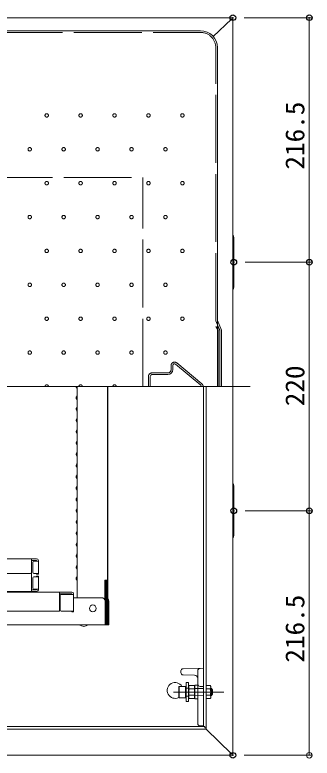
# Model space of a CAD drawing. Units: millimetres, scale not verified. Extents: x -2000 to 2000, y -1385 to 1385.
# Drawn here: x -1081 to -818, y 317 to 975 of the extents above; entities that cross this region are included whole.
import ezdxf
from ezdxf.enums import TextEntityAlignment as Align

# ---------------------------------------------------------------- set-up
doc = ezdxf.new("R2010")
doc.units = ezdxf.units.MM
doc.header["$LTSCALE"] = 10
doc.header["$PDMODE"] = 32
doc.header["$PDSIZE"] = 5
for name, pattern in [('DASHED2', [3, 2, -1]), ('DASHED3', [4, 3, -1]), ('LONG_DASHED1', [7, 6, -1])]:
    doc.linetypes.add(name, pattern=pattern)
for name, color, linetype, lineweight in [('0-2_sunpou', 1, 'Continuous', 9), ('0-3_0', 4, 'Continuous', 9), ('0-9_center', 5, 'Continuous', 9), ('1-1_HIDDEN', 3, 'LONG_DASHED1', 9), ('1-C_CYA_M', 4, 'Continuous', 9), ('2-3_GRE_SSD', 134, 'DASHED2', 9), ('2-F_enbosu', 2, 'DASHED3', 9)]:
    doc.layers.add(name, color=color, linetype=linetype, lineweight=lineweight)
doc.layers.add('0-B_DEFPOINTS', color=7, linetype='Continuous')
doc.styles.add('ＭＳ ゴシック', font='')
doc.styles.get('ＭＳ ゴシック').set_extended_font_data('MS Gothic')

# ---------------------------------------------------------------- blocks, each defined once
blk = doc.blocks.new('_ORIGIN')
at = {"layer": '0-3_0', "color": 1}
blk.add_line((0, 0), (-10, 0), dxfattribs=at)
blk.add_circle((0, 0), 5, dxfattribs=at)

msp = doc.modelspace()

# ---------------------------------------------------------------- linework, layer by layer
at = {"layer": '0-2_sunpou'}
for p, q in [((-878.53, 972.27), (-818.44, 972.27)), ((-820.94, 760.77), (-820.94, 967.27)), ((-877.73, 755.77), (-818.44, 755.77)), ((-877.73, 755.77), (-818.44, 755.77)), ((-820.94, 540.77), (-820.94, 750.77)), ((-877.73, 535.77), (-818.44, 535.77)), ((-877.73, 535.77), (-818.44, 535.77)), ((-820.94, 324.27), (-820.94, 530.77)), ((-878.53, 319.27), (-818.44, 319.27))]:
    msp.add_line(p, q, dxfattribs=at)
at = {"layer": '0-3_0'}
for p, q in [((-888.53, 972.27), (-1541.53, 972.27)), ((-889.73, 971.07), (-905.88, 955.69)), ((-888.53, 971.07), (-889.73, 971.07)), ((-888.53, 971.07), (-889.73, 971.07)), ((-888.53, 972.27), (-888.53, 971.07)), ((-888.53, 320.47), (-888.53, 971.07)), ((-1519.13, 960.77), (-917.13, 960.77)), ((-902.13, 945.77), (-902.13, 645.77)), ((-887.73, 777.77), (-887.73, 733.77)), ((-898.55, 695.77), (-902.13, 704.27)), ((-900.05, 695.77), (-902.13, 699.25)), ((-900.05, 645.77), (-900.05, 695.77)), ((-898.55, 645.77), (-898.55, 695.77)), ((-1026.33, 458.77), (-1026.33, 645.77)), ((-999.45, 474.37), (-999.45, 645.77)), ((-999.1, 645.77), (-999.1, 457.76)), ((-999.1, 457.08), (-999.1, 645.77)), ((-914.53, 344.67), (-914.53, 645.77)), ((-912.13, 343.47), (-912.13, 645.77)), ((-1026.77, 644.82), (-1026.37, 644.12)), ((-1026.77, 636.72), (-1026.37, 637.42)), ((-1026.77, 634.82), (-1026.37, 634.12)), ((-1026.77, 626.72), (-1026.37, 627.42)), ((-1026.77, 624.82), (-1026.37, 624.12)), ((-1026.77, 616.72), (-1026.37, 617.42)), ((-1026.77, 614.82), (-1026.37, 614.12)), ((-1026.77, 606.72), (-1026.37, 607.42)), ((-1026.77, 604.82), (-1026.37, 604.12)), ((-1026.77, 596.72), (-1026.37, 597.42)), ((-1026.77, 594.82), (-1026.37, 594.12)), ((-1026.77, 586.72), (-1026.37, 587.42)), ((-1026.77, 584.82), (-1026.37, 584.12)), ((-1026.77, 576.72), (-1026.37, 577.42)), ((-1026.77, 574.82), (-1026.37, 574.12)), ((-1026.77, 566.72), (-1026.37, 567.42)), ((-1026.77, 564.82), (-1026.37, 564.12)), ((-1026.77, 556.72), (-1026.37, 557.42)), ((-1026.77, 554.82), (-1026.37, 554.12)), ((-887.73, 557.77), (-887.73, 513.77)), ((-1026.77, 546.72), (-1026.37, 547.42)), ((-1026.77, 544.82), (-1026.37, 544.12)), ((-1026.77, 536.72), (-1026.37, 537.42)), ((-1026.77, 534.82), (-1026.37, 534.12)), ((-1026.77, 526.72), (-1026.37, 527.42)), ((-1026.77, 524.82), (-1026.37, 524.12)), ((-1026.77, 516.72), (-1026.37, 517.42)), ((-1026.77, 514.82), (-1026.37, 514.12)), ((-1026.77, 506.72), (-1026.37, 507.42)), ((-1026.77, 504.82), (-1026.37, 504.12)), ((-1026.77, 496.72), (-1026.37, 497.42)), ((-1026.77, 494.82), (-1026.37, 494.12)), ((-1062.13, 493.27), (-1248.03, 493.27)), ((-1066.53, 481.27), (-1066.53, 493.27)), ((-1062.13, 491.67), (-1066.53, 491.67)), ((-1065.53, 481.27), (-1065.53, 490.27)), ((-1060.53, 491.27), (-1064.53, 491.27)), ((-1062.13, 491.27), (-1062.13, 491.67)), ((-1060.53, 479.77), (-1060.53, 491.67)), ((-1026.77, 486.72), (-1026.37, 487.42)), ((-1066.53, 481.27), (-1066.53, 464.27)), ((-1026.77, 484.82), (-1026.37, 484.12)), ((-1067.53, 480.27), (-1248.03, 480.27)), ((-1065.53, 476.27), (-1065.53, 467.27)), ((-1060.53, 480.27), (-1064.53, 480.27)), ((-1060.53, 477.27), (-1064.53, 477.27)), ((-1062.13, 479.77), (-1062.13, 480.27)), ((-1060.53, 479.77), (-1062.13, 479.77)), ((-1062.13, 477.77), (-1062.13, 477.27)), ((-1060.53, 477.77), (-1062.13, 477.77)), ((-1060.53, 477.77), (-1060.53, 465.87)), ((-1026.77, 476.72), (-1026.37, 477.42)), ((-1026.77, 474.82), (-1026.37, 474.12)), ((-1001.83, 457.08), (-1001.83, 474.37)), ((-999.45, 474.37), (-1001.83, 474.37)), ((-1001.37, 457.08), (-1001.37, 474.37)), ((-1000.92, 457.08), (-1000.92, 474.37)), ((-1000.46, 457.08), (-1000.46, 474.37)), ((-1000.01, 457.08), (-1000.01, 474.37)), ((-999.55, 457.08), (-999.55, 474.37)), ((-1462.93, 463.77), (-1030.93, 463.77)), ((-1062.13, 464.27), (-1248.03, 464.27)), ((-1075.28, 463.77), (-1075.28, 464.27)), ((-1075.28, 463.77), (-1065.78, 463.77)), ((-1062.13, 465.87), (-1066.53, 465.87)), ((-1065.78, 463.77), (-1065.78, 464.27)), ((-1060.53, 466.27), (-1064.53, 466.27)), ((-1062.13, 466.27), (-1062.13, 465.87)), ((-1041.83, 446.77), (-1041.83, 463.77)), ((-1030.93, 462.17), (-1041.83, 462.17)), ((-1041.33, 447.77), (-1041.33, 460.77)), ((-1029.33, 461.77), (-1040.33, 461.77)), ((-1030.93, 461.77), (-1030.93, 462.17)), ((-1029.33, 446.27), (-1029.33, 462.17)), ((-1029.33, 462.17), (-1029.33, 461.77)), ((-1029.33, 461.77), (-1029.33, 446.77)), ((-1004.53, 458.77), (-1029.33, 458.77)), ((-1001.53, 455.77), (-1001.53, 434.77)), ((-1001.07, 434.77), (-1001.07, 455.77)), ((-1000.62, 434.77), (-1000.62, 455.77)), ((-1000.16, 434.77), (-1000.16, 455.77)), ((-999.71, 434.77), (-999.71, 455.77)), ((-999.25, 434.77), (-999.25, 455.77)), ((-998.8, 434.77), (-998.8, 455.77)), ((-998.34, 434.77), (-998.34, 455.77)), ((-1459.03, 446.77), (-1041.83, 446.77)), ((-1030.93, 446.27), (-1030.93, 446.77)), ((-1029.33, 446.27), (-1030.93, 446.27)), ((-1462.93, 434.77), (-1001.53, 434.77)), ((-1001.53, 434.77), (-1001.07, 434.77)), ((-1001.07, 434.77), (-1000.62, 434.77)), ((-1000.62, 434.77), (-1000.16, 434.77)), ((-1000.16, 434.77), (-999.71, 434.77)), ((-999.71, 434.77), (-999.25, 434.77)), ((-999.25, 434.77), (-998.8, 434.77)), ((-998.8, 434.77), (-998.34, 434.77)), ((-932.56, 395.95), (-914.53, 396.27)), ((-914.53, 396.27), (-914.53, 345.27)), ((-934.53, 394.27), (-934.53, 392.27)), ((-932.52, 390.49), (-922.53, 390.32)), ((-919.53, 394.21), (-919.53, 387.27)), ((-929.78, 383.77), (-929.78, 366.77)), ((-929.78, 383.77), (-927.78, 383.77)), ((-927.78, 383.77), (-927.78, 366.77)), ((-919.53, 387.27), (-919.53, 347.27)), ((-936.28, 380.04), (-935.88, 380.27)), ((-936.28, 370.5), (-936.28, 380.04)), ((-935.88, 380.27), (-930.28, 380.27)), ((-935.88, 380.27), (-935.88, 370.27)), ((-930.28, 380.27), (-930.28, 370.27)), ((-930.03, 378.27), (-929.78, 378.27)), ((-927.78, 378.27), (-927.53, 378.27)), ((-927.08, 381.04), (-927.53, 380.27)), ((-927.53, 380.27), (-927.53, 370.27)), ((-927.53, 378.27), (-927.53, 372.27)), ((-922.53, 381.04), (-927.08, 381.04)), ((-922.53, 378.15), (-927.08, 378.15)), ((-922.53, 380.72), (-922.03, 381.22)), ((-922.53, 381.04), (-922.53, 369.49)), ((-922.53, 380.72), (-922.53, 369.82)), ((-922.53, 380.72), (-922.53, 369.82)), ((-920.02, 381.26), (-922.03, 381.22)), ((-922.03, 381.22), (-922.03, 369.31)), ((-922.03, 381.22), (-922.03, 369.31)), ((-917.53, 380.32), (-914.53, 380.27)), ((-912.13, 381.04), (-908.52, 381.04)), ((-912.13, 381.04), (-912.13, 369.49)), ((-912.13, 378.15), (-908.52, 378.15)), ((-908.52, 381.04), (-908.08, 380.27)), ((-908.08, 380.27), (-908.08, 370.27)), ((-908.08, 378.27), (-907.48, 378.27)), ((-908.08, 378.27), (-908.08, 372.27)), ((-908.08, 377.77), (-906.98, 377.77)), ((-907.48, 378.27), (-906.48, 377.27)), ((-907.48, 372.27), (-907.48, 378.27)), ((-906.48, 377.27), (-906.48, 373.27)), ((-935.88, 370.27), (-936.28, 370.5)), ((-930.28, 370.27), (-935.88, 370.27)), ((-929.78, 372.27), (-930.03, 372.27)), ((-927.78, 372.27), (-927.53, 372.27)), ((-927.53, 370.27), (-927.08, 369.49)), ((-927.08, 372.38), (-922.53, 372.38)), ((-927.08, 369.49), (-922.53, 369.49)), ((-922.53, 369.82), (-922.03, 369.31)), ((-920.02, 369.28), (-922.03, 369.31)), ((-908.52, 372.38), (-912.13, 372.38)), ((-908.52, 369.49), (-912.13, 369.49)), ((-908.08, 370.27), (-908.52, 369.49)), ((-908.08, 372.77), (-906.98, 372.77)), ((-907.48, 372.27), (-908.08, 372.27)), ((-907.48, 372.27), (-906.48, 373.27)), ((-929.78, 366.77), (-927.78, 366.77)), ((-1516.93, 342.27), (-912.13, 342.27)), ((-1515.73, 344.67), (-913.33, 344.67)), ((-917.53, 345.32), (-914.53, 345.27)), ((-913.33, 344.67), (-914.53, 344.67)), ((-913.33, 344.67), (-913.33, 343.47)), ((-912.13, 343.47), (-913.33, 343.47)), ((-912.13, 342.27), (-912.13, 343.47)), ((-912.13, 342.27), (-912.13, 343.47)), ((-889.73, 320.47), (-912.13, 342.27)), ((-889.73, 320.47), (-912.13, 342.27)), ((-888.53, 319.27), (-1541.53, 319.27)), ((-888.53, 320.47), (-889.73, 320.47))]:
    msp.add_line(p, q, dxfattribs=at)
at = {"layer": '0-3_0', "linetype": 'LONG_DASHED1'}
for p, q in [((-914.53, 378.38), (-922.53, 378.52)), ((-914.53, 372.16), (-922.53, 372.02))]:
    msp.add_line(p, q, dxfattribs=at)
at = {"layer": '0-3_0'}
for points in [[(-1029.33, 446.77), (-1040.33, 446.77), (-1029.33, 446.77)], [(-888.53, 319.27), (-888.53, 320.47), (-889.73, 320.47)]]:
    msp.add_lwpolyline(points, dxfattribs=at)
msp.add_circle((-1012.33, 449.37), 3, dxfattribs=at)
for centre, radius, start, end in [((-917.13, 945.77), 15, 0, 90), ((-890.73, 777.77), 3, 0, 42.83827), ((-890.73, 733.77), 3, 317.16504, 0), ((-1025.13, 645.77), 1.9, 180, 210.06825), ((-1026.63, 643.97), 0.3, 0, 30.06825), ((-1025.13, 635.77), 1.9, 149.93175, 180), ((-1025.13, 635.77), 1.9, 180, 210.06825), ((-1026.63, 637.57), 0.3, 329.93175, 0), ((-1026.63, 633.97), 0.3, 0, 30.06825), ((-1025.13, 625.77), 1.9, 149.93175, 180), ((-1025.13, 625.77), 1.9, 180, 210.06825), ((-1026.63, 627.57), 0.3, 329.93175, 0), ((-1026.63, 623.97), 0.3, 0, 30.06825), ((-1025.13, 615.77), 1.9, 149.93175, 180), ((-1025.13, 615.77), 1.9, 180, 210.06825), ((-1026.63, 617.57), 0.3, 329.93175, 0), ((-1026.63, 613.97), 0.3, 0, 30.06825), ((-1025.13, 605.77), 1.9, 149.93175, 180), ((-1025.13, 605.77), 1.9, 180, 210.06825), ((-1026.63, 607.57), 0.3, 329.93175, 0), ((-1026.63, 603.97), 0.3, 0, 30.06825), ((-1025.13, 595.77), 1.9, 149.93175, 180), ((-1025.13, 595.77), 1.9, 180, 210.06825), ((-1026.63, 597.57), 0.3, 329.93175, 0), ((-1026.63, 593.97), 0.3, 0, 30.06825), ((-1025.13, 585.77), 1.9, 149.93175, 180), ((-1025.13, 585.77), 1.9, 180, 210.06825), ((-1026.63, 587.57), 0.3, 329.93175, 0), ((-1026.63, 583.97), 0.3, 0, 30.06825), ((-1025.13, 575.77), 1.9, 149.93175, 180), ((-1025.13, 575.77), 1.9, 180, 210.06825), ((-1026.63, 577.57), 0.3, 329.93175, 0), ((-1026.63, 573.97), 0.3, 0, 30.06825), ((-1025.13, 565.77), 1.9, 149.93175, 180), ((-1026.63, 567.57), 0.3, 329.93175, 0), ((-1025.13, 565.77), 1.9, 180, 210.06825), ((-1026.63, 563.97), 0.3, 0, 30.06825), ((-890.73, 557.77), 3, 0, 42.83498), ((-1025.13, 555.77), 1.9, 149.93175, 180), ((-1025.13, 555.77), 1.9, 180, 210.06825), ((-1026.63, 557.57), 0.3, 329.93175, 0), ((-1026.63, 553.97), 0.3, 0, 30.06825), ((-1025.13, 545.77), 1.9, 149.93175, 180), ((-1026.63, 547.57), 0.3, 329.93175, 0), ((-1025.13, 545.77), 1.9, 180, 210.06825), ((-1026.63, 543.97), 0.3, 0, 30.06825), ((-1025.13, 535.77), 1.9, 149.93175, 180), ((-1025.13, 535.77), 1.9, 180, 210.06825), ((-1026.63, 537.57), 0.3, 329.93175, 0), ((-1026.63, 533.97), 0.3, 0, 30.06825), ((-1025.13, 525.77), 1.9, 149.93175, 180), ((-1026.63, 527.57), 0.3, 329.93175, 0), ((-1025.13, 525.77), 1.9, 180, 210.06825), ((-1026.63, 523.97), 0.3, 0, 30.06825), ((-1025.13, 515.77), 1.9, 149.93175, 180), ((-1025.13, 515.77), 1.9, 180, 210.06825), ((-1026.63, 517.57), 0.3, 329.93175, 0), ((-1026.63, 513.97), 0.3, 0, 30.06825), ((-890.73, 513.77), 3, 317.16833, 0), ((-1025.13, 505.77), 1.9, 149.93175, 180), ((-1026.63, 507.57), 0.3, 329.93175, 0), ((-1025.13, 505.77), 1.9, 180, 210.06825), ((-1026.63, 503.97), 0.3, 0, 30.06825), ((-1025.13, 495.77), 1.9, 149.93175, 180), ((-1025.13, 495.77), 1.9, 180, 210.06825), ((-1026.63, 497.57), 0.3, 329.93175, 0), ((-1026.63, 493.97), 0.3, 0, 30.06825), ((-1064.53, 490.27), 1, 90, 180), ((-1062.13, 491.67), 1.6, 0, 90), ((-1026.63, 487.57), 0.3, 329.93175, 0), ((-1067.53, 481.27), 1, 270, 0), ((-1064.53, 481.27), 1, 180, 270), ((-1025.13, 485.77), 1.9, 149.93175, 180), ((-1025.13, 485.77), 1.9, 180, 210.06825), ((-1026.63, 483.97), 0.3, 0, 30.06825), ((-1064.53, 476.27), 1, 90, 180), ((-1025.13, 475.77), 1.9, 149.93175, 180), ((-1025.13, 475.77), 1.9, 180, 210.06825), ((-1026.63, 477.57), 0.3, 329.93175, 0), ((-1026.63, 473.97), 0.3, 0, 30.06825), ((-1064.53, 467.27), 1, 180, 270), ((-1062.13, 465.87), 1.6, 270, 0), ((-1040.33, 460.77), 1, 90, 180), ((-1030.93, 462.17), 1.6, 0, 90), ((-1004.53, 455.77), 3, 0, 90), ((-1004.07, 455.77), 3, 0, 41.55151), ((-1003.62, 455.77), 3, 0, 41.55151), ((-1003.16, 455.77), 3, 0, 41.55151), ((-1002.71, 455.77), 3, 0, 41.55151), ((-1002.25, 455.77), 3, 0, 41.55151), ((-1001.8, 455.77), 3, 0, 41.55151), ((-1001.34, 455.77), 3, 0, 41.55151), ((-1040.33, 447.77), 1, 180, 270), ((-1020.33, 440.18), 6.73, 233.53556, 306.46444), ((-932.53, 393.95), 2, 91, 180), ((-917.53, 394.21), 2, 91, 180), ((-932.53, 392.49), 2, 180, 269), ((-922.53, 387.27), 3, 0, 90), ((-939.53, 376.67), 7, 30.94972, 296.70585), ((-920.03, 381.76), 0.5, 271, 0), ((-917.53, 382.32), 2, 180, 269), ((-930.03, 378.52), 0.25, 180, 270), ((-924.97, 379.6), 2.56, 180, 214.38425), ((-917.97, 375.27), 9.55, 162.41205, 197.58795), ((-910.63, 379.6), 2.56, 325.61575, 0), ((-917.63, 375.27), 9.55, 342.41205, 17.58795), ((-930.03, 372.02), 0.25, 90, 180), ((-924.97, 370.94), 2.56, 145.61575, 180), ((-920.03, 368.78), 0.5, 360, 89), ((-910.63, 370.94), 2.56, 0, 34.38425), ((-917.53, 347.32), 2, 180, 269)]:
    msp.add_arc(centre, radius, start, end, dxfattribs=at)
at = {"layer": '0-9_center'}
for p, q in [((-873.21, 645.77), (-1553.8, 645.77)), ((-1023.96, 645.77), (-1028.6, 645.77)), ((-1023.96, 645.77), (-1028.6, 645.77)), ((-940.9, 375.27), (-896.43, 375.27)), ((-940.48, 375.27), (-905.09, 375.27))]:
    msp.add_line(p, q, dxfattribs=at)
at = {"layer": '0-B_DEFPOINTS'}
for p in [(-888.53, 972.27), (-820.94, 972.27), (-887.73, 755.77), (-820.94, 755.77), (-887.73, 535.77), (-820.94, 535.77), (-888.53, 319.27)]:
    msp.add_point(p, dxfattribs=at)
at = {"layer": '1-1_HIDDEN'}
for p, q in [((-1519.13, 959.27), (-917.13, 959.27)), ((-903.63, 703.85), (-903.63, 945.77)), ((-1108.13, 830.77), (-968.13, 830.77)), ((-968.13, 645.77), (-968.13, 830.77)), ((-901.55, 695.35), (-903.63, 698.84)), ((-901.55, 695.35), (-901.55, 645.77)), ((-900.05, 695.35), (-900.05, 645.77)), ((-915.89, 648.07), (-938.21, 666.67)), ((-915.89, 648.07), (-938.21, 666.67)), ((-943.13, 664.36), (-943.13, 660.77)), ((-943.13, 664.36), (-943.13, 660.77)), ((-963.13, 654.77), (-963.13, 645.77)), ((-963.13, 654.77), (-963.13, 645.77)), ((-960.13, 657.77), (-946.13, 657.77)), ((-960.13, 657.77), (-946.13, 657.77)), ((-929.78, 378.77), (-927.78, 378.77)), ((-929.78, 371.77), (-927.78, 371.77))]:
    msp.add_line(p, q, dxfattribs=at)
for centre, radius, start, end in [((-917.13, 945.77), 13.5, 0, 90), ((-940.13, 664.36), 3, 50.19443, 180), ((-940.13, 664.36), 3, 50.19443, 180), ((-946.13, 660.77), 3, 270, 0), ((-946.13, 660.77), 3, 270, 0), ((-960.13, 654.77), 3, 90, 180), ((-960.13, 654.77), 3, 90, 180), ((-917.81, 645.77), 3, 0, 50.19443), ((-917.81, 645.77), 3, 0, 50.19443)]:
    msp.add_arc(centre, radius, start, end, dxfattribs=at)
at = {"layer": '1-C_CYA_M'}
msp.add_line((-1000.93, 645.77), (-991.76, 645.77), dxfattribs=at)
at = {"layer": '2-3_GRE_SSD'}
msp.add_line((-900.05, 695.35), (-903.63, 703.85), dxfattribs=at)
at = {"layer": '2-F_enbosu', "linetype": 'Continuous'}
for p, q in [((-916.85, 646.92), (-939.17, 665.51)), ((-916.85, 646.92), (-939.17, 665.51)), ((-941.63, 664.36), (-941.63, 660.77)), ((-941.63, 664.36), (-941.63, 660.77)), ((-961.63, 654.77), (-961.63, 645.77)), ((-961.63, 654.77), (-961.63, 645.77)), ((-960.13, 656.27), (-946.13, 656.27)), ((-960.13, 656.27), (-946.13, 656.27))]:
    msp.add_line(p, q, dxfattribs=at)
at = {"layer": '2-F_enbosu'}
for centre in [(-1053.13, 885.77), (-1023.13, 885.77), (-993.13, 885.77), (-963.13, 885.77), (-933.13, 885.77), (-1068.13, 855.77), (-1038.13, 855.77), (-1008.13, 855.77), (-978.13, 855.77), (-948.13, 855.77), (-1053.13, 825.77), (-1023.13, 825.77), (-993.13, 825.77), (-963.13, 825.77), (-933.13, 825.77), (-1068.13, 795.77), (-1038.13, 795.77), (-1008.13, 795.77), (-978.13, 795.77), (-948.13, 795.77), (-1053.13, 765.77), (-1023.13, 765.77), (-993.13, 765.77), (-963.13, 765.77), (-933.13, 765.77), (-1068.13, 735.77), (-1038.13, 735.77), (-1008.13, 735.77), (-978.13, 735.77), (-948.13, 735.77), (-1053.13, 705.77), (-1023.13, 705.77), (-993.13, 705.77), (-963.13, 705.77), (-933.13, 705.77), (-1068.13, 675.77), (-1038.13, 675.77), (-1008.13, 675.77), (-978.13, 675.77), (-948.13, 675.77)]:
    msp.add_circle(centre, 1.52, dxfattribs=at)
at = {"layer": '2-F_enbosu', "linetype": 'Continuous'}
for centre, radius, start, end in [((-940.13, 664.36), 1.5, 50.19443, 180), ((-940.13, 664.36), 1.5, 50.19443, 180), ((-946.13, 660.77), 4.5, 270, 0), ((-946.13, 660.77), 4.5, 270, 0), ((-960.13, 654.77), 1.5, 90, 180), ((-960.13, 654.77), 1.5, 90, 180), ((-917.81, 645.77), 1.5, 0, 50.19443), ((-917.81, 645.77), 1.5, 0, 50.19443)]:
    msp.add_arc(centre, radius, start, end, dxfattribs=at)
at = {"layer": '2-F_enbosu'}
for centre in [(-1053.13, 645.77), (-1023.13, 645.77), (-993.13, 645.77)]:
    msp.add_arc(centre, 1.52, 0, 180, dxfattribs=at)

# ---------------------------------------------------------------- block references
at = {"layer": '0-2_sunpou', "xscale": 0.5, "yscale": 0.5}
for p, rotation in [((-820.94, 972.27), 90), ((-820.94, 755.77), 270), ((-820.94, 755.77), 90), ((-820.94, 535.77), 270), ((-820.94, 535.77), 90), ((-820.94, 319.27), 270)]:
    msp.add_blockref('_ORIGIN', p, dxfattribs=dict(at, rotation=rotation))

# ---------------------------------------------------------------- texts
at = {"layer": '0-2_sunpou', "color": 2, "style": 'ＭＳ ゴシック', "width": 1.05}
for s, p in [('216.5', (-820.21, 837.77)), ('220', (-820.21, 628.27)), ('216.5', (-820.21, 401.27))]:
    msp.add_text(s, height=16.86, rotation=90, dxfattribs=at).set_placement(p, align=Align.BOTTOM_LEFT)

doc.saveas('drawing.dxf')
